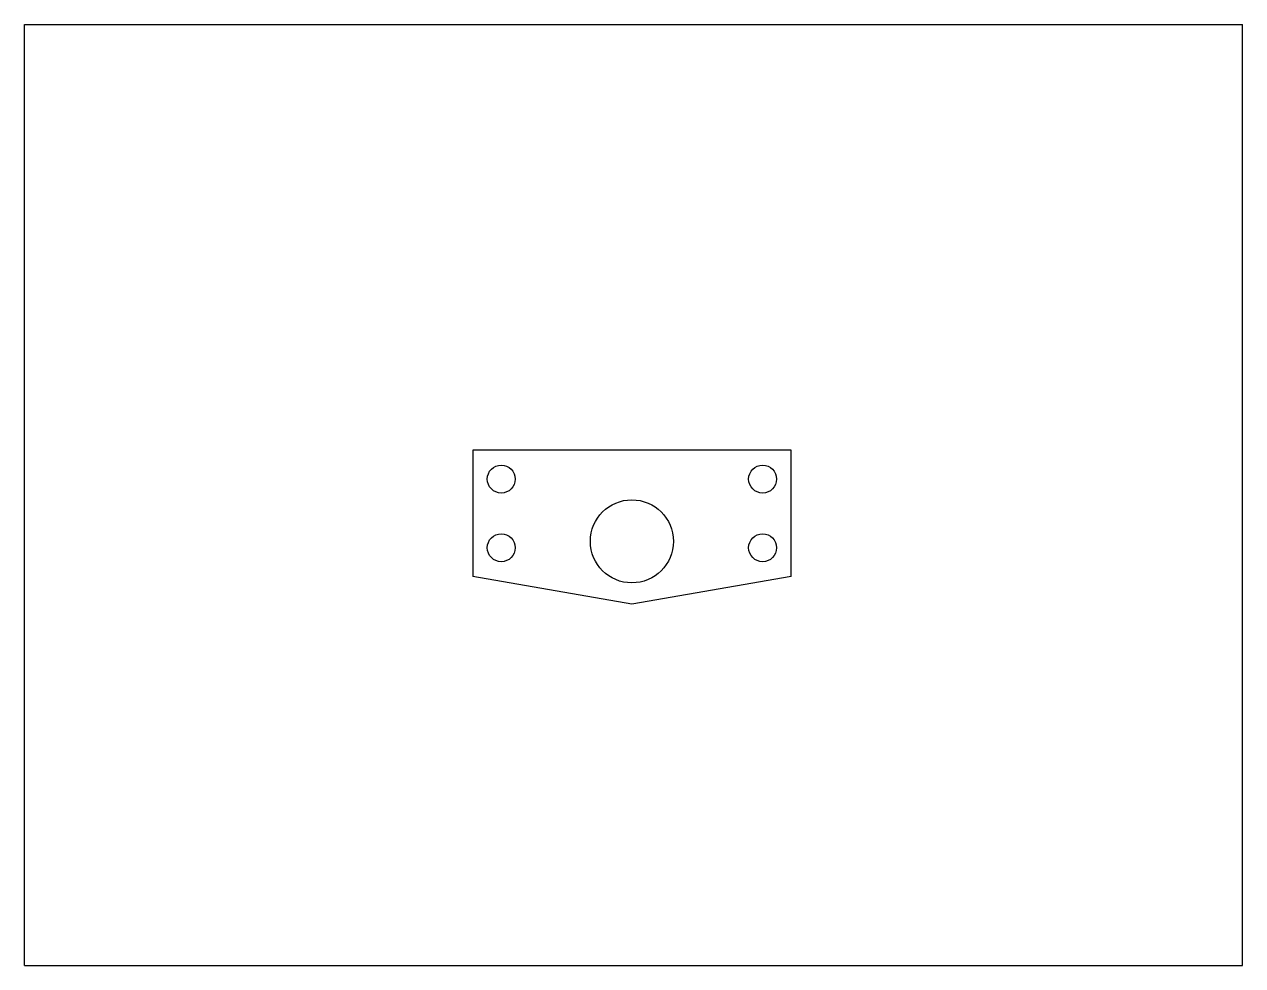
# Model space of a CAD drawing. Header units: inches. Extents: x 0 to 22, y 0 to 17.
import ezdxf

# ---------------------------------------------------------------- set-up
doc = ezdxf.new("R2010")
doc.units = ezdxf.units.IN
doc.header["$LTSCALE"] = 1.21
doc.header["$MEASUREMENT"] = 0
doc.layers.get('0').update_dxf_attribs({"linetype": 'CONTINUOUS'})
doc.layers.add('02___PRT_ALL_AXES', color=7, linetype='CONTINUOUS')

msp = doc.modelspace()

# ---------------------------------------------------------------- linework, layer by layer
at = {"color": 7, "linetype": 'CONTINUOUS'}
for p, q in [((0, 0), (0, 17)), ((0, 17), (22, 17)), ((22, 0), (22, 17)), ((8.097, 9.309), (8.097, 7.026)), ((13.845, 9.309), (8.097, 9.309)), ((13.845, 7.026), (13.845, 9.309)), ((10.971, 6.526), (8.097, 7.026)), ((13.845, 7.026), (10.971, 6.526)), ((0, 0), (22, 0))]:
    msp.add_line(p, q, dxfattribs=at)
at = {"layer": '02___PRT_ALL_AXES', "color": 7, "linetype": 'CONTINUOUS'}
for centre, radius in [((8.611, 8.787), 0.252), ((13.331, 8.787), 0.252), ((10.971, 7.663), 0.75), ((8.611, 7.547), 0.252), ((13.331, 7.547), 0.252)]:
    msp.add_circle(centre, radius, dxfattribs=at)

doc.saveas('drawing.dxf')
